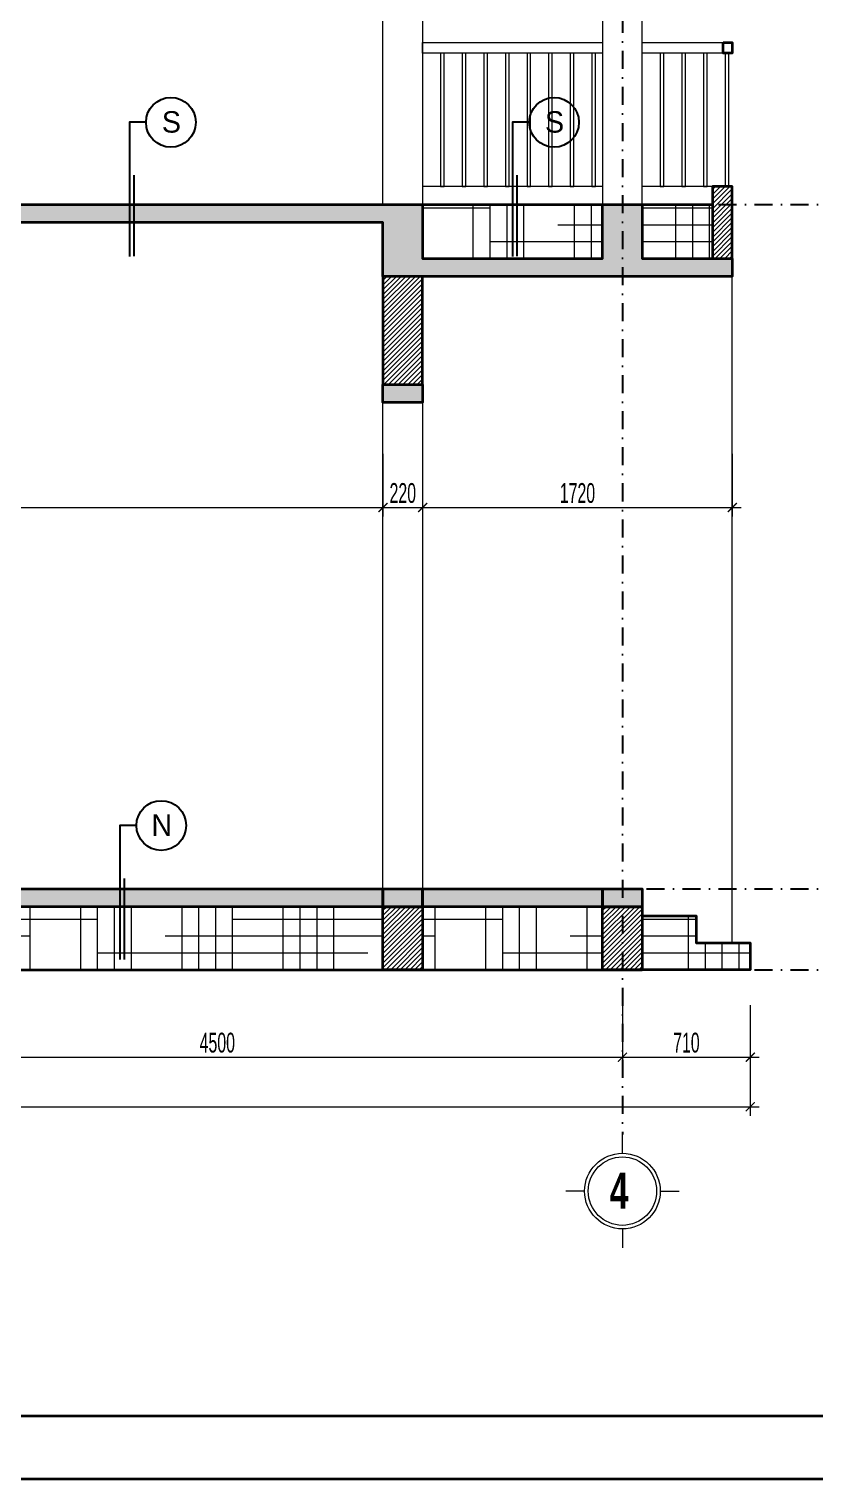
# Model space of a CAD drawing. Header units: inches. Extents: x 274208 to 641690, y -81912 to 129129.
# Drawn here: x 459966 to 464331, y 37924 to 45977 of the extents above; entities that cross this region are included whole.
import ezdxf
from ezdxf.enums import TextEntityAlignment as Align

# ---------------------------------------------------------------- set-up
doc = ezdxf.new("R2010")
doc.units = ezdxf.units.IN
doc.header["$MEASUREMENT"] = 0
doc.header["$PDMODE"] = 3
doc.linetypes.add('DASHDOT', pattern=[1, 0.5, -0.25, 0, -0.25])
for name, color, linetype, lineweight in [('01.Cut', 255, 'Continuous', 35), ('02.Thay', 145, 'Continuous', 20), ('03.Manh', 251, 'Continuous', 13), ('05.Text', 253, 'Continuous', 18), ('06.betong', 2, 'Continuous', 35), ('08.Dim', 156, 'Continuous', 15), ('09.Hatch', 250, 'Continuous', 5), ('11.Khung bo', 32, 'Continuous', 50), ('12.Khung', 36, 'Continuous', 25), ('DS_Text', 6, 'Continuous', 25)]:
    doc.layers.add(name, color=color, linetype=linetype, lineweight=lineweight)
doc.layers.add('Tpl_Bound', color=1, linetype='Continuous', plot=False)
doc.layers.add('TRUC', color=250, linetype='DASHDOT')
doc.styles.add('AVANTH', font='')
doc.styles.add('AVANTHB', font='')
doc.styles.add('TT5_Text Dim', font='hoatbif.shx', dxfattribs={"width": 0.6})
doc.styles.get('AVANTH').set_extended_font_data('.VnAvantH')
doc.styles.get('AVANTHB').set_extended_font_data('.VnAvantH', bold=True)
doc.dimstyles.new('TT5_Dim 1-50', dxfattribs={"dimscale": 50, "dimtxt": 2.2, "dimasz": 1, "dimexe": 1, "dimexo": 0.5, "dimgap": 0.5, "dimtad": 1, "dimdec": 0, "dimzin": 0, "dimdsep": 46, "dimtxsty": 'TT5_Text Dim', "dimblk": 'ARCHTICK', "dimcen": 0, "dimdle": 1, "dimclrd": 256, "dimclre": 256, "dimclrt": 1, "dimadec": 0, "dimazin": 0, "dimtfac": 0.015, "dimtdec": 0, "dimtix": 1, "dimtmove": 2, "dimatfit": 3, "dimldrblk": 'DOT', "dimfxl": 1, "dimtolj": 1, "dimtzin": 0, "dimlwd": -1, "dimlwe": -1, "dimarcsym": 1})

# ---------------------------------------------------------------- blocks, each defined once
blk = doc.blocks.new('100')
at = {"layer": '11.Khung bo', "const_width": 26.7}
blk.add_lwpolyline([(1860913, -945240), (1860913, -916940), (1896063, -916940), (1896063, -945240)], close=True, dxfattribs=at)
at = {"layer": '12.Khung', "color": 1}
blk.add_lwpolyline([(1901579, -945940), (1901579, -916240), (1859580, -916240), (1859580, -945940)], close=True, dxfattribs=at)
blk = doc.blocks.new('_ARCHTICK')
at = {"color": 0, "linetype": 'ByBlock', "const_width": 0.15}
blk.add_lwpolyline([(-0.5, -0.5), (0.5, 0.5)], dxfattribs=at)
blk = doc.blocks.new('*D358')
at = {"layer": '08.Dim', "transparency": 16777216}
for p, q in [((458762.2, 40555.4), (458762.2, 40216.6)), ((463262.2, 40555.4), (463262.2, 40216.6)), ((458712.2, 40266.6), (463312.2, 40266.6))]:
    blk.add_line(p, q, dxfattribs=at)
at = {"layer": 'Defpoints', "color": 0, "transparency": 16777216}
for p in [(458762.2, 40580.4), (463262.2, 40580.4), (463262.2, 40266.6)]:
    blk.add_point(p, dxfattribs=at)
at = {"layer": '08.Dim', "transparency": 16777216, "xscale": 50, "yscale": 50, "zscale": 50, "rotation": 180}
blk.add_blockref('_ARCHTICK', (458762.2, 40266.6), dxfattribs=at)
at = {"layer": '08.Dim', "transparency": 16777216, "xscale": 50, "yscale": 50, "zscale": 50}
blk.add_blockref('_ARCHTICK', (463262.2, 40266.6), dxfattribs=at)
at = {"layer": '08.Dim', "color": 1, "transparency": 16777216, "insert": (461012.2, 40346.6), "char_height": 110, "attachment_point": 5, "style": 'TT5_Text Dim'}
blk.add_mtext('\\A1;4500', dxfattribs=at)
blk = doc.blocks.new('_DOT')
at = {"color": 1, "linetype": 'ByBlock'}
blk.add_line((-0.5, 0), (-1, 0), dxfattribs=at)
at = {"color": 1, "linetype": 'ByBlock', "const_width": 0.5}
blk.add_lwpolyline([(-0.25, 0, 1), (0.25, 0, 1)], format="xyb", close=True, dxfattribs=at)
blk = doc.blocks.new('*D359')
at = {"layer": '08.Dim', "transparency": 16777216}
for p, q in [((463262.2, 40555.4), (463262.2, 40216.6)), ((463972.2, 40555.4), (463972.2, 40216.6)), ((463212.2, 40266.6), (464022.2, 40266.6))]:
    blk.add_line(p, q, dxfattribs=at)
at = {"layer": 'Defpoints', "color": 0, "transparency": 16777216}
for p in [(463262.2, 40580.4), (463972.2, 40580.4), (463972.2, 40266.6)]:
    blk.add_point(p, dxfattribs=at)
at = {"layer": '08.Dim', "transparency": 16777216, "xscale": 50, "yscale": 50, "zscale": 50, "rotation": 180}
blk.add_blockref('_ARCHTICK', (463262.2, 40266.6), dxfattribs=at)
at = {"layer": '08.Dim', "transparency": 16777216, "xscale": 50, "yscale": 50, "zscale": 50}
blk.add_blockref('_ARCHTICK', (463972.2, 40266.6), dxfattribs=at)
at = {"layer": '08.Dim', "color": 1, "transparency": 16777216, "insert": (463617.2, 40346.6), "char_height": 110, "attachment_point": 5, "style": 'TT5_Text Dim'}
blk.add_mtext('\\A1;710', dxfattribs=at)
blk = doc.blocks.new('*D360')
at = {"layer": '08.Dim', "transparency": 16777216}
for p, q in [((450972.2, 40555.4), (450972.2, 39941.4)), ((463972.2, 40555.4), (463972.2, 39941.4)), ((450922.2, 39991.4), (464022.2, 39991.4))]:
    blk.add_line(p, q, dxfattribs=at)
at = {"layer": 'Defpoints', "color": 0, "transparency": 16777216}
for p in [(450972.2, 40580.4), (463972.2, 40580.4), (463972.2, 39991.4)]:
    blk.add_point(p, dxfattribs=at)
at = {"layer": '08.Dim', "transparency": 16777216, "xscale": 50, "yscale": 50, "zscale": 50, "rotation": 180}
blk.add_blockref('_ARCHTICK', (450972.2, 39991.4), dxfattribs=at)
at = {"layer": '08.Dim', "transparency": 16777216, "xscale": 50, "yscale": 50, "zscale": 50}
blk.add_blockref('_ARCHTICK', (463972.2, 39991.4), dxfattribs=at)
at = {"layer": '08.Dim', "color": 1, "transparency": 16777216, "insert": (457472.2, 40071.4), "char_height": 110, "attachment_point": 5, "style": 'TT5_Text Dim'}
blk.add_mtext('\\A1;13000', dxfattribs=at)
blk = doc.blocks.new('DANHTRUC')
for p, q in [((980383, -947347), (980383, -947137)), ((979963, -947767), (979753, -947767)), ((980803, -947767), (981013, -947767)), ((980383, -948187), (980383, -948397))]:
    blk.add_line(p, q)
for radius in [420, 380]:
    blk.add_circle((980383, -947767), radius)
blk = doc.blocks.new('*D791')
at = {"layer": '08.Dim', "transparency": 16777216}
for p, q in [((452092.2, 43617.4), (452092.2, 43268.9)), ((461932.2, 43617.4), (461932.2, 43268.9)), ((452042.2, 43318.9), (461982.2, 43318.9))]:
    blk.add_line(p, q, dxfattribs=at)
at = {"layer": 'Defpoints', "color": 0, "transparency": 16777216}
for p in [(452092.2, 43642.4), (461932.2, 43642.4), (461932.2, 43318.9)]:
    blk.add_point(p, dxfattribs=at)
at = {"layer": '08.Dim', "transparency": 16777216, "xscale": 50, "yscale": 50, "zscale": 50, "rotation": 180}
blk.add_blockref('_ARCHTICK', (452092.2, 43318.9), dxfattribs=at)
at = {"layer": '08.Dim', "transparency": 16777216, "xscale": 50, "yscale": 50, "zscale": 50}
blk.add_blockref('_ARCHTICK', (461932.2, 43318.9), dxfattribs=at)
at = {"layer": '08.Dim', "color": 1, "transparency": 16777216, "insert": (457012.2, 43398.9), "char_height": 110, "attachment_point": 5, "style": 'TT5_Text Dim'}
blk.add_mtext('\\A1;9840', dxfattribs=at)
blk = doc.blocks.new('*D792')
at = {"layer": '08.Dim', "transparency": 16777216}
for p, q in [((461932.2, 43617.4), (461932.2, 43268.9)), ((462152.2, 43617.4), (462152.2, 43268.9)), ((461882.2, 43318.9), (462202.2, 43318.9))]:
    blk.add_line(p, q, dxfattribs=at)
at = {"layer": 'Defpoints', "color": 0, "transparency": 16777216}
for p in [(461932.2, 43642.4), (462152.2, 43642.4), (462152.2, 43318.9)]:
    blk.add_point(p, dxfattribs=at)
at = {"layer": '08.Dim', "transparency": 16777216, "xscale": 50, "yscale": 50, "zscale": 50, "rotation": 180}
blk.add_blockref('_ARCHTICK', (461932.2, 43318.9), dxfattribs=at)
at = {"layer": '08.Dim', "transparency": 16777216, "xscale": 50, "yscale": 50, "zscale": 50}
blk.add_blockref('_ARCHTICK', (462152.2, 43318.9), dxfattribs=at)
at = {"layer": '08.Dim', "color": 1, "transparency": 16777216, "insert": (462042.2, 43398.9), "char_height": 110, "attachment_point": 5, "style": 'TT5_Text Dim'}
blk.add_mtext('\\A1;220', dxfattribs=at)
blk = doc.blocks.new('*D793')
at = {"layer": '08.Dim', "transparency": 16777216}
for p, q in [((462152.2, 43617.4), (462152.2, 43268.9)), ((463872.2, 43617.4), (463872.2, 43268.9)), ((462102.2, 43318.9), (463922.2, 43318.9))]:
    blk.add_line(p, q, dxfattribs=at)
at = {"layer": 'Defpoints', "color": 0, "transparency": 16777216}
for p in [(462152.2, 43642.4), (463872.2, 43642.4), (463872.2, 43318.9)]:
    blk.add_point(p, dxfattribs=at)
at = {"layer": '08.Dim', "transparency": 16777216, "xscale": 50, "yscale": 50, "zscale": 50, "rotation": 180}
blk.add_blockref('_ARCHTICK', (462152.2, 43318.9), dxfattribs=at)
at = {"layer": '08.Dim', "transparency": 16777216, "xscale": 50, "yscale": 50, "zscale": 50}
blk.add_blockref('_ARCHTICK', (463872.2, 43318.9), dxfattribs=at)
at = {"layer": '08.Dim', "color": 1, "transparency": 16777216, "insert": (463012.2, 43398.9), "char_height": 110, "attachment_point": 5, "style": 'TT5_Text Dim'}
blk.add_mtext('\\A1;1720', dxfattribs=at)
blk = doc.blocks.new('chuthk')
at = {"color": 7, "const_width": 20}
blk.add_lwpolyline([(12966, 195927), (12966, 195093)], dxfattribs=at)
at = {"layer": 'DS_Text'}
blk.add_lwpolyline([(13090, 196468), (12920, 196468), (12920, 195093)], dxfattribs=at)
blk.add_circle((13345, 196468), 255, dxfattribs=at)

msp = doc.modelspace()

# ---------------------------------------------------------------- hatches: boundary and pattern name
at = {"layer": '09.Hatch'}
h = msp.add_hatch(dxfattribs=at)
h.set_pattern_fill('ANSI31', color=256, scale=150, style=0)
h.set_pattern_definition([(45, (451872.161, 40751.73), (-13.258252, 13.258252), [])])
h.paths.add_polyline_path([(461932.2, 48801.7), (462152.2, 48801.7), (462152.2, 49201.7), (461932.2, 49201.7)])
h.paths.add_polyline_path([(451872.2, 48801.7), (452092.2, 48801.7), (452092.2, 49201.7), (451872.2, 49201.7)])
h.paths.add_polyline_path([(463762.2, 44701.7), (463872.2, 44701.7), (463872.2, 45101.7), (463762.2, 45101.7)])
h.paths.add_polyline_path([(461932.2, 48351.7), (462152.2, 48351.7), (462152.2, 48401.7), (461932.2, 48401.7)])
h.paths.add_polyline_path([(463872.2, 48601.7), (463982.2, 48601.7), (463982.2, 48201.7), (463872.2, 48201.7)])
h.paths.add_polyline_path([(461932.2, 47801.7), (462152.2, 47801.7), (462152.2, 48101.7), (461932.2, 48101.7)])
h.paths.add_polyline_path([(458652.2, 45001.7), (458872.2, 45001.7), (458872.2, 48401.7), (458652.2, 48401.7)])
h.paths.add_polyline_path([(455742.2, 45001.7), (455852.2, 45001.7), (455852.2, 48401.7), (455742.2, 48401.7)])
h.paths.add_polyline_path([(451872.2, 45901.7), (452092.2, 45901.7), (452092.2, 45001.7), (451872.2, 45001.7)])
h.paths.add_polyline_path([(451872.2, 47801.7), (452092.2, 47801.7), (452092.2, 48401.7), (451872.2, 48401.7)])
h.paths.add_polyline_path([(461932.2, 44001.7), (462152.2, 44001.7), (462152.2, 44601.7), (461932.2, 44601.7)])
h.paths.add_polyline_path([(451872.2, 42101.7), (452092.2, 42101.7), (452092.2, 41201.7), (451872.2, 41201.7)])
h.paths.add_polyline_path([(451872.2, 44001.7), (452092.2, 44001.7), (452092.2, 44601.7), (451872.2, 44601.7)])
h.paths.add_polyline_path([(461932.2, 41101.7), (462152.2, 41101.7), (462152.2, 40751.7), (461932.2, 40751.7)])
h.paths.add_polyline_path([(463152.2, 41101.7), (463372.2, 41101.7), (463372.2, 40751.7), (463152.2, 40751.7)])
h.paths.add_polyline_path([(458652.2, 41101.7), (458872.2, 41101.7), (458872.2, 40751.7), (458652.2, 40751.7)])
h.paths.add_polyline_path([(455632.2, 41101.7), (455852.2, 41101.7), (455852.2, 40751.7), (455632.2, 40751.7)])
h.paths.add_polyline_path([(451872.2, 41101.7), (452092.2, 41101.7), (452092.2, 40751.7), (451872.2, 40751.7)])
h = msp.add_hatch(dxfattribs=at)
h.set_pattern_fill('BTONG1', color=256, scale=10, pattern_type=2)
h.set_pattern_definition([(50, (451772.16, 41101.73), (71.72602, -6.27521), [7.5, -82.5]), (355, (451772.16, 41101.73), (-13.87513, 75.2192), [6, -66]), (100.4514, (451778.14, 41101.21), (57.85094, 68.94395), [6.37402, -70.1142]), (46.1842, (451772.16, 41121.73), (106.7241, -16.5519), [11.25, -123.75]), (96.6356, (451781.05, 41120.35), (93.4663, 97.4118), [9.561, -105.1713]), (351.1842, (451772.16, 41121.73), (93.4662, 97.4119), [9, -99]), (21, (451782.16, 41116.73), (59.6907, -40.2619), [7.5, -82.5]), (326, (451782.16, 41116.73), (24.33153, 72.515), [6, -66]), (71.4514, (451787.135, 41113.375), (84.02226, 32.25305), [6.37402, -70.1142]), (37.5, (451772.16, 41101.73), (1.215986, 33.289385), [0, -65.2, 0, -67, 0, -66.25]), (7.5, (451772.16, 41101.73), (26.30695, 39.44117), [0, -38.2, 0, -63.7, 0, -25.25]), (327.5, (451749.86, 41101.73), (53.382244, -2.255487), [0, -25, 0, -78, 0, -103.5]), (317.5, (451739.86, 41101.73), (58.31862, 10.0105), [0, -32.5, 0, -51.8, 0, -73.5]), (45, (451772.16, 41101.73), (-30.05204, 30.05204), []), (45, (451772.16, 41113.98), (-30.05204, 30.05204), [])])
h.paths.add_polyline_path([(462152.2, 48801.7), (462152.2, 48401.7), (461932.2, 48401.7), (461932.2, 48701.7), (458872.2, 48701.7), (458872.2, 48401.7), (458652.2, 48401.7), (458652.2, 48701.7), (455852.2, 48701.7), (455852.2, 48401.7), (455632.2, 48401.7), (455632.2, 48701.7), (452092.2, 48701.7), (452092.2, 48401.7), (451872.2, 48401.7), (451872.2, 48801.7), (452092.2, 48801.7)])
h.paths.add_polyline_path([(462152.2, 48101.7), (461932.2, 48101.7), (461932.2, 48351.7), (462152.2, 48351.7), (462152.2, 48201.7), (463152.2, 48201.7), (463152.2, 48351.7), (463372.2, 48351.7), (463372.2, 48201.7), (463982.2, 48201.7), (463982.2, 48101.7)])
h.paths.add_polyline_path([(461932.2, 47801.7), (462152.2, 47801.7), (462152.2, 47701.7), (461932.2, 47701.7)])
h.paths.add_polyline_path([(451772.2, 47701.7), (452092.2, 47701.7), (452092.2, 47801.7), (451772.2, 47801.7)])
h.paths.add_polyline_path([(462152.2, 45001.7), (462152.2, 44701.7), (463152.2, 44701.7), (463152.2, 45001.7), (463372.2, 45001.7), (463372.2, 44701.7), (463872.2, 44701.7), (463872.2, 44601.7), (461932.2, 44601.7), (461932.2, 44901.7), (458872.2, 44901.7), (458872.2, 44601.7), (458652.2, 44601.7), (458652.2, 44901.7), (455852.2, 44901.7), (455852.2, 44601.7), (455632.2, 44601.7), (455632.2, 44901.7), (452092.2, 44901.7), (452092.2, 44601.7), (451872.2, 44601.7), (451872.2, 45001.7), (452092.2, 45001.7)])
h.paths.add_polyline_path([(451772.2, 43901.7), (452092.2, 43901.7), (452092.2, 44001.7), (451772.2, 44001.7)])
h.paths.add_polyline_path([(461932.2, 44001.7), (462152.2, 44001.7), (462152.2, 43901.7), (461932.2, 43901.7)])
h.paths.add_polyline_path([(451872.2, 41201.7), (452092.2, 41201.7), (452092.2, 41101.7), (451872.2, 41101.7)])
h.paths.add_polyline_path([(455632.2, 41201.7), (455852.2, 41201.7), (455852.2, 41101.7), (455632.2, 41101.7)])
h.paths.add_polyline_path([(458652.2, 41201.7), (458872.2, 41201.7), (458872.2, 41101.7), (458652.2, 41101.7)])
h.paths.add_polyline_path([(461932.2, 41201.7), (462152.2, 41201.7), (462152.2, 41101.7), (461932.2, 41101.7)])
h.paths.add_polyline_path([(463152.2, 41201.7), (463372.2, 41201.7), (463372.2, 41101.7), (463152.2, 41101.7)])
h = msp.add_hatch(dxfattribs=at)
h.set_pattern_fill('HOUND', color=256, scale=1500, style=0)
h.set_pattern_definition([(0, (462152.16, 44701.73), (375, 93.75), [1500, -750]), (90, (462152.16, 44701.73), (-93.75, -375), [1500, -750])])
h.paths.add_polyline_path([(462152.2, 45001.7), (462152.2, 44701.7), (463152.2, 44701.7), (463152.2, 45001.7)])
h.paths.add_polyline_path([(463372.2, 45001.7), (463372.2, 44701.7), (463762.2, 44701.7), (463762.2, 45001.7)])
h = msp.add_hatch(dxfattribs=at)
h.set_pattern_fill('HOUND', color=256, scale=1500, style=0)
h.set_pattern_definition([(0, (450972.16, 40751.73), (375, 93.75), [1500, -750]), (90, (450972.16, 40751.73), (-93.75, -375), [1500, -750])])
h.paths.add_polyline_path([(451872.2, 41101.7), (451872.2, 41201.7), (451572.2, 41201.7), (451572.2, 41051.7), (451272.2, 41051.7), (451272.2, 40901.7), (450972.2, 40901.7), (450972.2, 40751.7), (451872.2, 40751.7)])
h.paths.add_polyline_path([(455632.2, 40751.7), (455632.2, 41101.7), (452092.2, 41101.7), (452092.2, 40751.7)])
h.paths.add_polyline_path([(455852.2, 41101.7), (455852.2, 40751.7), (458652.2, 40751.7), (458652.2, 41101.7)])
h.paths.add_polyline_path([(458872.2, 41101.7), (458872.2, 40751.7), (461932.2, 40751.7), (461932.2, 41101.7)])
h.paths.add_polyline_path([(463152.2, 40751.7), (463152.2, 41101.7), (462152.2, 41101.7), (462152.2, 40751.7)])
h.paths.add_polyline_path([(463972.2, 40751.7), (463972.2, 40901.7), (463672.2, 40901.7), (463672.2, 41051.7), (463372.2, 41051.7), (463372.2, 40751.7)])
h = msp.add_hatch(dxfattribs=at)
h.set_pattern_fill('AR-CONC,_O', color=256, scale=5)
h.set_pattern_definition([(50, (452092.16, 41101.73), (35.86301, -3.13761), [3.75, -41.25]), (355, (452092.16, 41101.73), (-6.93757, 37.60961), [3, -33]), (100.45144, (452095.15, 41101.47), (28.92544, 34.472), [3.18701, -35.0571]), (46.1842, (452092.16, 41111.73), (53.36207, -8.27596), [5.625, -61.875]), (96.63564, (452096.61, 41111.04), (46.7331, 48.70593), [4.78052, -52.5857]), (351.18416, (452092.16, 41111.73), (46.7331, 48.70593), [4.5, -49.5]), (21, (452097.16, 41109.23), (29.84535, -20.130945), [3.75, -41.25]), (326, (452097.16, 41109.23), (12.16577, 36.2575), [3, -33]), (71.45144, (452099.648, 41107.552), (42.01112, 16.12656), [3.18701, -35.0571]), (37.5, (452092.161, 41101.73), (0.607993, 16.644693), [0, -32.6, 0, -33.5, 0, -33.125]), (7.5, (452092.161, 41101.73), (13.153477, 19.720586), [0, -19.1, 0, -31.85, 0, -12.625]), (327.5, (452081.011, 41101.73), (26.691122, -1.127744), [0, -12.5, 0, -39, 0, -51.75]), (317.5, (452076.01, 41101.73), (29.15931, 5.00525), [0, -16.25, 0, -25.9, 0, -36.75])])
h.paths.add_polyline_path([(452092.2, 41201.7), (455632.2, 41201.7), (455632.2, 41101.7), (452092.2, 41101.7)])
h.paths.add_polyline_path([(455852.2, 41201.7), (458652.2, 41201.7), (458652.2, 41101.7), (455852.2, 41101.7)])
h.paths.add_polyline_path([(458872.2, 41201.7), (461932.2, 41201.7), (461932.2, 41101.7), (458872.2, 41101.7)])
h.paths.add_polyline_path([(462152.2, 41201.7), (463152.2, 41201.7), (463152.2, 41101.7), (462152.2, 41101.7)])

# ---------------------------------------------------------------- linework, layer by layer
at = {"layer": '01.Cut'}
for points in [[(463762.2, 44701.7), (463872.2, 44701.7), (463872.2, 45101.7), (463762.2, 45101.7)], [(461932.2, 44001.7), (462152.2, 44001.7), (462152.2, 44601.7), (461932.2, 44601.7)], [(461932.2, 41101.7), (462152.2, 41101.7), (462152.2, 40751.7), (461932.2, 40751.7)], [(463152.2, 41101.7), (463372.2, 41101.7), (463372.2, 40751.7), (463152.2, 40751.7)]]:
    msp.add_lwpolyline(points, close=True, dxfattribs=at)
at = {"layer": '02.Thay'}
msp.add_lwpolyline([(463152.2, 45001.7), (463372.2, 45001.7), (463372.2, 48101.7), (463152.2, 48101.7)], close=True, dxfattribs=at)
msp.add_lwpolyline([(463872.2, 40901.7), (463872.2, 44601.7)], dxfattribs=at)
at = {"layer": '03.Manh'}
for points in [[(461932.2, 47701.7), (462152.2, 47701.7), (462152.2, 45001.7), (461932.2, 45001.7)], [(462152.2, 45901.7), (463152.2, 45901.7), (463152.2, 45841.7), (462152.2, 45841.7)], [(463372.2, 45901.7), (463822.2, 45901.7), (463822.2, 45841.7), (463372.2, 45841.7)], [(462252.2, 45101.7), (462272.2, 45101.7), (462272.2, 45841.7), (462252.2, 45841.7)], [(462372.2, 45101.7), (462392.2, 45101.7), (462392.2, 45841.7), (462372.2, 45841.7)], [(462492.2, 45101.7), (462512.2, 45101.7), (462512.2, 45841.7), (462492.2, 45841.7)], [(462612.2, 45101.7), (462632.2, 45101.7), (462632.2, 45841.7), (462612.2, 45841.7)], [(462732.2, 45101.7), (462752.2, 45101.7), (462752.2, 45841.7), (462732.2, 45841.7)], [(462852.2, 45101.7), (462872.2, 45101.7), (462872.2, 45841.7), (462852.2, 45841.7)], [(462972.2, 45101.7), (462992.2, 45101.7), (462992.2, 45841.7), (462972.2, 45841.7)], [(463092.2, 45101.7), (463112.2, 45101.7), (463112.2, 45841.7), (463092.2, 45841.7)], [(463472.2, 45101.7), (463492.2, 45101.7), (463492.2, 45841.7), (463472.2, 45841.7)], [(463592.2, 45101.7), (463612.2, 45101.7), (463612.2, 45841.7), (463592.2, 45841.7)], [(463712.2, 45101.7), (463732.2, 45101.7), (463732.2, 45841.7), (463712.2, 45841.7)], [(463832.2, 45101.7), (463852.2, 45101.7), (463852.2, 45841.7), (463832.2, 45841.7)], [(461932.2, 43901.7), (462152.2, 43901.7), (462152.2, 41201.7), (461932.2, 41201.7)]]:
    msp.add_lwpolyline(points, close=True, dxfattribs=at)
for points in [[(463152.2, 45101.7), (462152.2, 45101.7)], [(463762.2, 45101.7), (463372.2, 45101.7)]]:
    msp.add_lwpolyline(points, dxfattribs=at)
at = {"layer": '06.betong'}
for points in [[(463822.2, 45901.7), (463872.2, 45901.7), (463872.2, 45841.7), (463822.2, 45841.7)], [(461932.2, 44001.7), (462152.2, 44001.7), (462152.2, 43901.7), (461932.2, 43901.7)], [(458872.2, 41201.7), (461932.2, 41201.7), (461932.2, 41101.7), (458872.2, 41101.7)], [(461932.2, 41201.7), (462152.2, 41201.7), (462152.2, 41101.7), (461932.2, 41101.7)], [(462152.2, 41201.7), (463152.2, 41201.7), (463152.2, 41101.7), (462152.2, 41101.7)], [(463152.2, 41201.7), (463372.2, 41201.7), (463372.2, 41101.7), (463152.2, 41101.7)]]:
    msp.add_lwpolyline(points, close=True, dxfattribs=at)
for points in [[(462152.2, 45001.7), (462152.2, 44701.7), (463152.2, 44701.7), (463152.2, 45001.7), (463372.2, 45001.7), (463372.2, 44701.7), (463872.2, 44701.7), (463872.2, 44601.7), (461932.2, 44601.7), (461932.2, 44901.7), (458872.2, 44901.7), (458872.2, 44601.7), (458652.2, 44601.7), (458652.2, 44901.7), (455852.2, 44901.7), (455852.2, 44601.7), (455632.2, 44601.7), (455632.2, 44901.7), (452092.2, 44901.7), (452092.2, 44601.7), (451872.2, 44601.7), (451872.2, 45001.7), (452092.2, 45001.7), (462152.2, 45001.7)], [(462152.2, 45001.7), (463152.2, 45001.7)], [(463372.2, 45001.7), (463762.2, 45001.7)], [(463372.2, 41051.7), (463672.2, 41051.7), (463672.2, 40901.7), (463972.2, 40901.7), (463972.2, 40751.7), (463372.2, 40751.7)], [(451872.2, 40751.7), (463372.2, 40751.7)]]:
    msp.add_lwpolyline(points, dxfattribs=at)
at = {"layer": 'Tpl_Bound', "color": 1}
msp.add_lwpolyline([(448121.1, 37923.9), (448121.1, 52773.7), (469120.9, 52773.7), (469120.9, 37923.9)], close=True, dxfattribs=at)
at = {"layer": 'TRUC', "ltscale": 200}
msp.add_line((463262.2, 49856.6), (463262.2, 39837.7), dxfattribs=at)
for points in [[(448787.8, 45001.7), (466362.6, 45001.7)], [(448787.8, 41201.7), (466362.6, 41201.7)], [(448787.8, 40751.7), (466362.6, 40751.7)]]:
    msp.add_lwpolyline(points, dxfattribs=at)

# ---------------------------------------------------------------- block references
at = {"layer": '05.Text', "xscale": 0.5, "yscale": 0.5, "zscale": 0.5}
for name, p in [('100', (-481668.7, 510893.8)), ('DANHTRUC', (-26929.5, 513406))]:
    msp.add_blockref(name, p, dxfattribs=at)
at = {"layer": 'DS_Text', "linetype": 'Continuous', "xscale": 0.5416666666666667, "yscale": 0.5416666666666667, "zscale": 0.5416666666666667}
for p in [(453526, -60961.9), (455653.7, -60961.9), (453472.6, -64867.3)]:
    msp.add_blockref('chuthk', p, dxfattribs=at)

# ---------------------------------------------------------------- texts
at = {"layer": '05.Text', "style": 'AVANTHB', "width": 0.7}
msp.add_text('4', height=200, dxfattribs=at).set_placement((463191.4, 39425))
at = {"layer": 'DS_Text', "linetype": 'Continuous', "style": 'AVANTH'}
for s, p in [('S', (460757.3, 45460.6)), ('S', (462885, 45460.6)), ('n', (460703.9, 41555.2))]:
    msp.add_text(s, height=119.2, dxfattribs=at).set_placement(p, align=Align.MIDDLE_CENTER)

# ---------------------------------------------------------------- dimensions: what is measured, and where the dimension line sits
at = {"layer": '08.Dim'}
for base, p1, p2, picture, middle in [((461932.2, 43318.9), (452092.2, 43642.4), (461932.2, 43642.4), '*D791', (457012.2, 43398.9)), ((462152.2, 43318.9), (461932.2, 43642.4), (462152.2, 43642.4), '*D792', (462042.2, 43398.9)), ((463872.2, 43318.9), (462152.2, 43642.4), (463872.2, 43642.4), '*D793', (463012.2, 43398.9)), ((463972.2, 39991.4), (450972.2, 40580.4), (463972.2, 40580.4), '*D360', (457472.2, 40071.4)), ((463262.2, 40266.6), (458762.2, 40580.4), (463262.2, 40580.4), '*D358', (461012.2, 40346.6)), ((463972.2, 40266.6), (463262.2, 40580.4), (463972.2, 40580.4), '*D359', (463617.2, 40346.6))]:
    dim = msp.add_linear_dim(base=base, p1=p1, p2=p2, dimstyle='TT5_Dim 1-50', dxfattribs=at)
    dim.commit()
    dim.dimension.update_dxf_attribs({"geometry": picture, "text_midpoint": middle})

doc.saveas('drawing.dxf')
